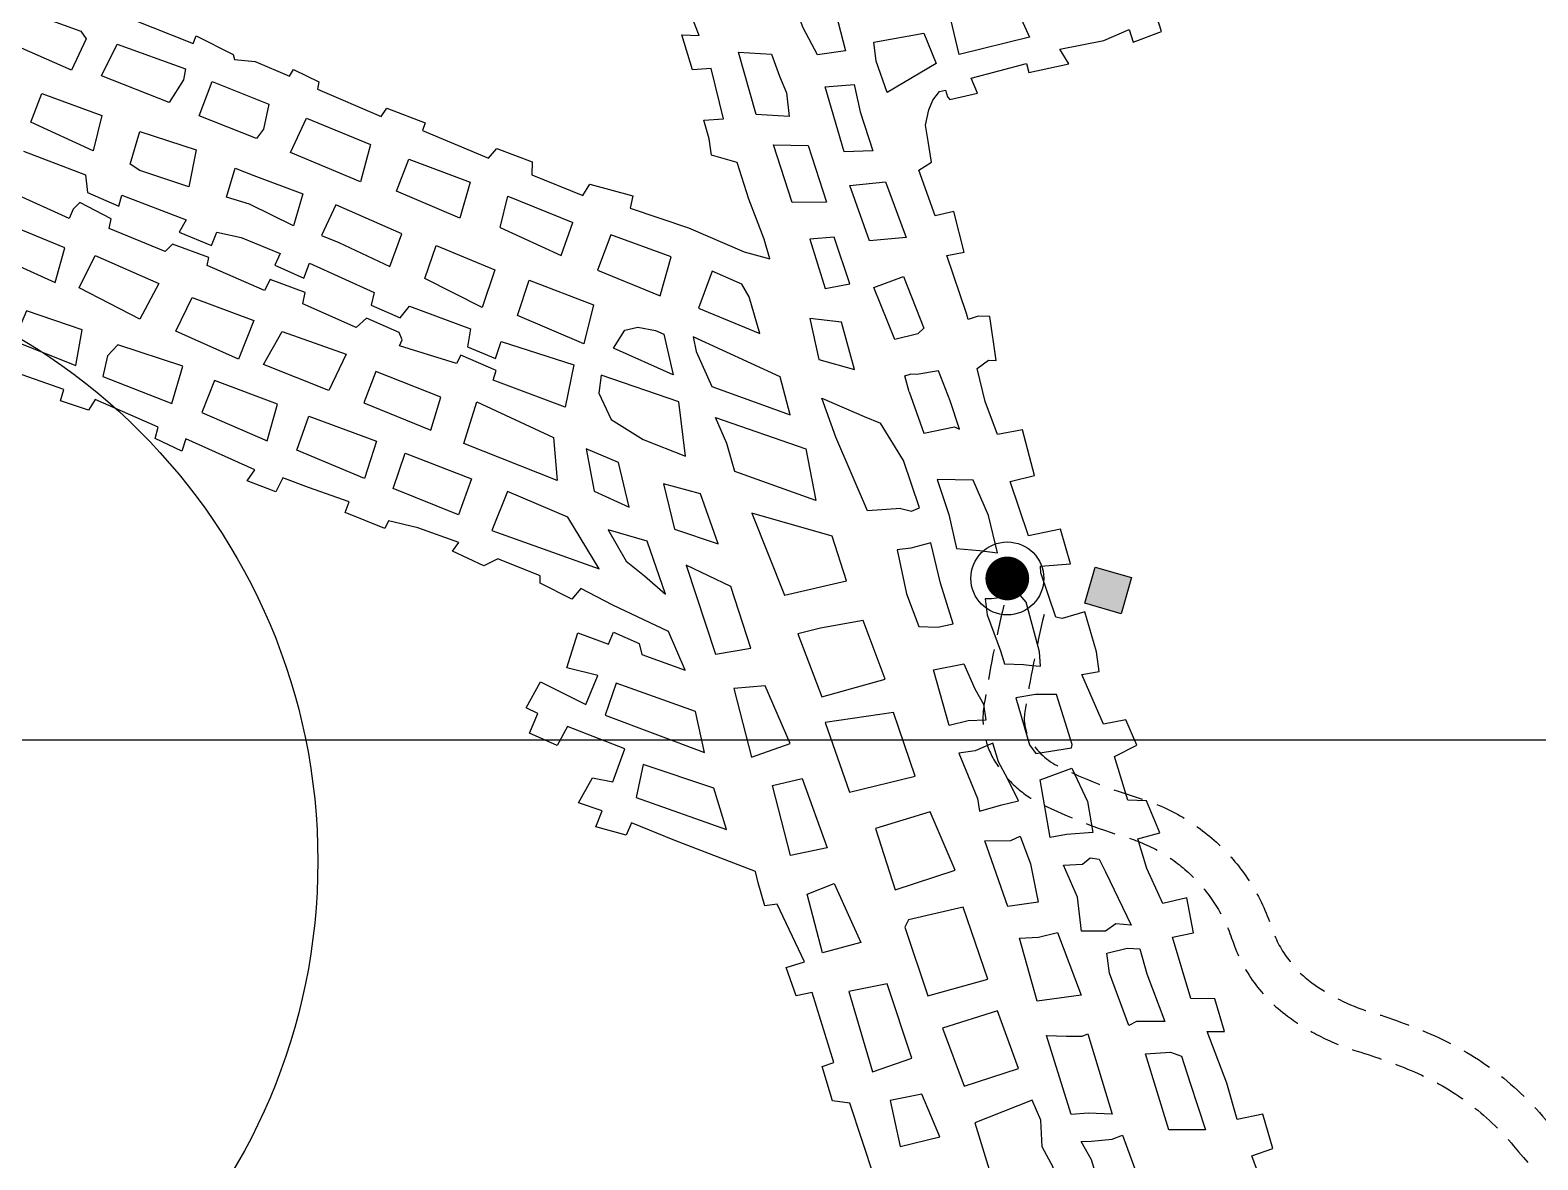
# Model space of a CAD drawing. Header units: inches. Extents: x 10131215 to 10153225, y 3476725 to 3491422.
# Drawn here: x 10144621 to 10145862, y 3485655 to 3486584 of the extents above; entities that cross this region are included whole.
import ezdxf

# ---------------------------------------------------------------- set-up
doc = ezdxf.new("R2010")
doc.units = ezdxf.units.IN
doc.header["$LTSCALE"] = 100
doc.header["$MEASUREMENT"] = 0
doc.linetypes.add('DASHED2', pattern=[0.375, 0.25, -0.125])
for name, color, linetype in [('BUILDINGS', 7, 'CONTINUOUS'), ('DRILL HOLES', 170, 'CONTINUOUS'), ('ELEVATIONS-UPEER MASON-CONTOURS', 175, 'CONTINUOUS'), ('GAS WELLS-PROPOSED', 171, 'CONTINUOUS'), ('GRID COORDINATES-VA SOUTH NAD27', 252, 'CONTINUOUS'), ('MINE WORKINGS-ADJACENT-GREGORY COAL-6690', 251, 'CONTINUOUS'), ('ROADS', 34, 'DASHED2')]:
    doc.layers.add(name, color=color, linetype=linetype)

# ---------------------------------------------------------------- blocks, each defined once
blk = doc.blocks.new('DRILL HOLE')
at = {"layer": 'DRILL HOLES', "const_width": 18}
blk.add_lwpolyline([(-9, 0, 1), (9, 0, 1)], format="xyb", close=True, dxfattribs=at)
at = {"layer": 'DRILL HOLES'}
blk.add_circle((0, 0), 30, dxfattribs=at)

msp = doc.modelspace()

# ---------------------------------------------------------------- linework, layer by layer
at = {"layer": 'BUILDINGS'}
msp.add_lwpolyline([(10145489.2, 3486112.6), (10145497.7, 3486142.3), (10145527.5, 3486133.8), (10145518.9, 3486104)], close=True, dxfattribs=at)
msp.add_solid([(10145497.7, 3486142.3), (10145527.5, 3486133.8), (10145489.2, 3486112.6), (10145518.9, 3486104)], dxfattribs=at)
at = {"layer": 'ELEVATIONS-UPEER MASON-CONTOURS', "const_width": 5}
for points in [[(10135978.9, 3483263.2, 0), (10135880.2, 3483248.3, 0.000547)], [(10136147.8, 3483288.5, 0.000001), (10135988.5, 3483264.7, 0.000023)]]:
    msp.add_lwpolyline(points, format="xyb", dxfattribs=at)
at = {"layer": 'GAS WELLS-PROPOSED'}
msp.add_lwpolyline([(10144855.1, 3485846.2, 0, 12, 0), (10144819.3, 3485850.1, 0, 0, 0), (10144455.2, 3485889.9, 0, 0, 0)], format="xyseb", dxfattribs=at)
msp.add_circle((10144358, 3485900.5), 500, dxfattribs=at)
at = {"layer": 'GRID COORDINATES-VA SOUTH NAD27'}
msp.add_line((10153220, 3486000), (10131220, 3486000), dxfattribs=at)
at = {"layer": 'MINE WORKINGS-ADJACENT-GREGORY COAL-6690', "flags": 128}
for points in [[(10144704.9, 3486593.2), (10144755.3, 3486573.3), (10144758, 3486579.6), (10144788.2, 3486564.2), (10144789.4, 3486560), (10144806.3, 3486558.4), (10144834.6, 3486546.2), (10144838, 3486551.9), (10144858.8, 3486541.8), (10144857.8, 3486535.6), (10144910.1, 3486513.2), (10144914.9, 3486520), (10144946.3, 3486508), (10144944.1, 3486501.6), (10144998.4, 3486478.8), (10145005.3, 3486486.9), (10145034.3, 3486475.8), (10145034.2, 3486465.2), (10145076.1, 3486448.2), (10145081.8, 3486457.4), (10145117.2, 3486447.9), (10145115.1, 3486437.8), (10145162.9, 3486421.5), (10145208.8, 3486401.7), (10145230, 3486396.1), (10145225.3, 3486412.3), (10145212.7, 3486445.2), (10145203, 3486475.3), (10145181.8, 3486481.4), (10145180, 3486494.8), (10145175.6, 3486510.1), (10145191.9, 3486511.3), (10145181.6, 3486552.5), (10145166.3, 3486551.6), (10145157.5, 3486580.3), (10145171.7, 3486579.8), (10145156, 3486619.8)], [(10145642.4, 3485615), (10145626.6, 3485658), (10145643.9, 3485664.1), (10145635.5, 3485692.4), (10145614.5, 3485687.8), (10145605.8, 3485717.9), (10145589.7, 3485760.4), (10145604, 3485760.4), (10145596, 3485787.3), (10145576.3, 3485787.6), (10145561.3, 3485838), (10145578.5, 3485841.4), (10145573, 3485870.3), (10145553.4, 3485865.6), (10145540, 3485894.4), (10145532.8, 3485918.8), (10145550.9, 3485923.7), (10145539.7, 3485950.1), (10145524.5, 3485950.6), (10145513.6, 3485986.6), (10145531.8, 3485996), (10145522.8, 3486016.7), (10145504.4, 3486013.3), (10145486.5, 3486054.1), (10145501, 3486056.6), (10145498.6, 3486072.8), (10145489.1, 3486105.6), (10145470.4, 3486100), (10145465.2, 3486101.3), (10145452.9, 3486137.7), (10145452.6, 3486143.1), (10145477.4, 3486145.1), (10145469, 3486173.6), (10145442.7, 3486168), (10145427.6, 3486212.9), (10145447.7, 3486217.7), (10145437.7, 3486255.3), (10145417.2, 3486251.5), (10145407, 3486278.6), (10145400.6, 3486305.7), (10145409.9, 3486312.7), (10145416.2, 3486312.5), (10145410.8, 3486348.6), (10145401.2, 3486348.9), (10145393.2, 3486346.1), (10145391.6, 3486351.1), (10145375.5, 3486398.8), (10145389.7, 3486401.6), (10145381.3, 3486434.9), (10145365.9, 3486431.3), (10145352.6, 3486469), (10145363, 3486475.6), (10145360.2, 3486492.8), (10145357.9, 3486506.1), (10145360.7, 3486518.7), (10145363.9, 3486526.5), (10145369.4, 3486533.7), (10145374.5, 3486534.9), (10145376.1, 3486529.2), (10145377.9, 3486527.1), (10145400.9, 3486532.4), (10145395.5, 3486544.6), (10145441, 3486556.8), (10145443.1, 3486549.3), (10145476, 3486556.6), (10145468.4, 3486568.5), (10145504.7, 3486575.6), (10145525.7, 3486584.8), (10145528.8, 3486574.4), (10145552.2, 3486583), (10145548.9, 3486593.5)], [(10144615.7, 3486484.5), (10144666.8, 3486465.2), (10144668.4, 3486450.5), (10144694.3, 3486439.5), (10144696.8, 3486448.3), (10144749.7, 3486428.1), (10144743.9, 3486418.1), (10144770.6, 3486406.9), (10144774.8, 3486418), (10144794.9, 3486413.7), (10144827.1, 3486400.5), (10144822.6, 3486390.9), (10144846.6, 3486380.1), (10144851.2, 3486392.4), (10144904.3, 3486368.3), (10144901.8, 3486358), (10144925.7, 3486347.5), (10144933.5, 3486357), (10144983.6, 3486338.4), (10144981.1, 3486323.5), (10145004.3, 3486314), (10145008.8, 3486328), (10145068.7, 3486308.9), (10145061.6, 3486273.9), (10145002.2, 3486296.2), (10145004.8, 3486304.2), (10144975.6, 3486316.8), (10144972.2, 3486309.8), (10144925.1, 3486324.5), (10144927.5, 3486329.3), (10144924.9, 3486335.4), (10144898, 3486347.2), (10144889.6, 3486339.5), (10144845.7, 3486358.9), (10144847.6, 3486368.3), (10144818.8, 3486378.9), (10144814, 3486369.9), (10144767, 3486390.5), (10144768.4, 3486397.2), (10144738.4, 3486408), (10144732.4, 3486402.2), (10144686.3, 3486421.1), (10144687.9, 3486429), (10144662.1, 3486442.3), (10144656.8, 3486437), (10144653.5, 3486429.1), (10144608.6, 3486449.4)], [(10145008.1, 3486421.7), (10145014.4, 3486447.6), (10145067.7, 3486426)], [(10145008.1, 3486421.7), (10145058.2, 3486398.7), (10145067.7, 3486426)], [(10145316.1, 3485640), (10145295.8, 3485701.4), (10145281.6, 3485703.4), (10145273.1, 3485731.5), (10145282.5, 3485734.7), (10145264.8, 3485792.5), (10145251.7, 3485789.6), (10145243.4, 3485813), (10145258.3, 3485817.6), (10145236, 3485865), (10145225.8, 3485863.8), (10145220.2, 3485882.5), (10145218.2, 3485891.9), (10145151.8, 3485917.5), (10145116.1, 3485931.9), (10145111.7, 3485921.9), (10145086.8, 3485928.8), (10145092, 3485941.8), (10145072.5, 3485948.4), (10145084.1, 3485968.9), (10145100.7, 3485965.6), (10145110.5, 3485992.9), (10145063.5, 3486011.2), (10145054.9, 3485995.7), (10145032.2, 3486005.8), (10145039, 3486021.9), (10145029.5, 3486026.6), (10145041.3, 3486048), (10145078.4, 3486029.3), (10145088.3, 3486053.2), (10145063, 3486059.4), (10145071.8, 3486088.3), (10145097.2, 3486079.1), (10145101.2, 3486088.9), (10145122.4, 3486079.6), (10145124.7, 3486070.6), (10145160.2, 3486057.7), (10145146.5, 3486089.4), (10145100.7, 3486111), (10145074.4, 3486124.7), (10145067, 3486116), (10145040.8, 3486129.2), (10145040.9, 3486135.3), (10145006.2, 3486149.3), (10144994.6, 3486143.4), (10144968.9, 3486155.6), (10144974.1, 3486162.7), (10144940.3, 3486174.7), (10144916.2, 3486180.4), (10144913.1, 3486174.2), (10144880.6, 3486187.4), (10144883.7, 3486196), (10144850.3, 3486208), (10144829.1, 3486215.9), (10144823.4, 3486204.3), (10144799.9, 3486213.5), (10144806.2, 3486222.4), (10144749.5, 3486247.9), (10144746.1, 3486237.9), (10144724.2, 3486248.2), (10144726.7, 3486257.5), (10144674.7, 3486280.2), (10144669.2, 3486271.6), (10144646.3, 3486279.1), (10144648.9, 3486288.5), (10144605.5, 3486303.8)], [(10145344.5, 3486286.6), (10145340.9, 3486299.9), (10145345.5, 3486301.1)], [(10145344.5, 3486286.6), (10145356.6, 3486252.5), (10145381.9, 3486257.8), (10145385.9, 3486255.8), (10145378.4, 3486279.3), (10145368.8, 3486304), (10145350.8, 3486300.8), (10145345.5, 3486301.1)], [(10145310.3, 3486188.7), (10145284.3, 3486249.3), (10145272.6, 3486281.3), (10145307.6, 3486266.3), (10145321, 3486260.8)], [(10145340, 3486230), (10145321, 3486260.8)], [(10145337.8, 3486190.7), (10145346.5, 3486188.4), (10145353.1, 3486191.3), (10145340, 3486230)], [(10145337.8, 3486190.7), (10145310.3, 3486188.7)], [(10145460.5, 3485919.8), (10145452.4, 3485967.5), (10145478.5, 3485977.1), (10145491.4, 3485949.5), (10145495.7, 3485924)], [(10145495.7, 3485924), (10145473.9, 3485922.4), (10145460.5, 3485919.8)]]:
    msp.add_lwpolyline(points, dxfattribs=at)
for points in [[(10145269, 3486563.8), (10145257.3, 3486586.1), (10145247.2, 3486613.3), (10145275.6, 3486618.5), (10145286, 3486590.6), (10145292.3, 3486567.1)], [(10145385.8, 3486564.1), (10145378.7, 3486592.9), (10145405.2, 3486598.3), (10145432, 3486607.6), (10145438.2, 3486590.4), (10145443.6, 3486578.4)], [(10144663, 3486583.3), (10144667.4, 3486577.1), (10144655.3, 3486551.4), (10144600.5, 3486575.4), (10144615, 3486600.6)], [(10145326.4, 3486532.9), (10145317.5, 3486558.8), (10145315.6, 3486574.4), (10145356.7, 3486581.8), (10145366.8, 3486556.7)], [(10144749.1, 3486552.3), (10144747.5, 3486543.3), (10144735.8, 3486524.6), (10144680, 3486546.7), (10144692.8, 3486572.6)], [(10145245.9, 3486513.1), (10145218.7, 3486514.7), (10145204.2, 3486566), (10145231.2, 3486564.3), (10145237.9, 3486546.2), (10145243.5, 3486532.5)], [(10144680.4, 3486513.9), (10144673.1, 3486484.8), (10144621.9, 3486508.4), (10144631, 3486532)], [(10144817.8, 3486523.4), (10144813.4, 3486502.8), (10144807.5, 3486495.1), (10144760.3, 3486513.7), (10144771.1, 3486542)], [(10145291.2, 3486484), (10145275.3, 3486537.5), (10145299.3, 3486539.6), (10145304.3, 3486517.1), (10145314.6, 3486484.9)], [(10144901.3, 3486490), (10144893.2, 3486459.3), (10144835.4, 3486483.5), (10144848.6, 3486511.9)], [(10144758, 3486485.7), (10144751.8, 3486455.4), (10144711.6, 3486468.8), (10144703.7, 3486474), (10144711.6, 3486500.9)], [(10145276.5, 3486442.6), (10145248.2, 3486442.4), (10145232.9, 3486489.8), (10145261.4, 3486489.2)], [(10144845.7, 3486449.4), (10144838.1, 3486423.3), (10144801.9, 3486441.1), (10144782.9, 3486446.9), (10144790, 3486470.7), (10144805.4, 3486464.5)], [(10144983.4, 3486459), (10144974.7, 3486429.6), (10144922.7, 3486451.6), (10144933, 3486478)], [(10145342.1, 3486413.6), (10145311.8, 3486410.8), (10145295.8, 3486456.3), (10145325.1, 3486459.3)], [(10144872.8, 3486440.5), (10144861.1, 3486415.2), (10144875.2, 3486409.5), (10144917.3, 3486389.8), (10144927.1, 3486416.5)], [(10144599.9, 3486425.7), (10144585.8, 3486401.8), (10144641.8, 3486376.7), (10144649.9, 3486405.1)], [(10145099.2, 3486415.9), (10145088.2, 3486386.8), (10145139.6, 3486365.6), (10145148.7, 3486397.6)], [(10145282.8, 3486413.8), (10145262.7, 3486412.1), (10145275.3, 3486371.6), (10145295.6, 3486375.4)], [(10144727.3, 3486375.7), (10144711.5, 3486346.3), (10144661.6, 3486372.1), (10144674.7, 3486398.7)], [(10144946.1, 3486379.8), (10144955.3, 3486406.9), (10145003.7, 3486387), (10144993.1, 3486356.1)], [(10145182.4, 3486385.8), (10145171.2, 3486355.4), (10145221.7, 3486334.5), (10145213, 3486364.7), (10145207, 3486375.1)], [(10145022.3, 3486349.5), (10145031.9, 3486378.5), (10145084.9, 3486358.1), (10145076.9, 3486326)], [(10145315.4, 3486372.5), (10145339.8, 3486381.6), (10145356.5, 3486338.9), (10145351.6, 3486334.3), (10145332.7, 3486329.6)], [(10144805.4, 3486345.3), (10144792.8, 3486313.6), (10144741.2, 3486336.5), (10144754.7, 3486364.1)], [(10144618.2, 3486353.3), (10144610.8, 3486335.7), (10144610.7, 3486327.6), (10144659, 3486308.3), (10144664.2, 3486337.6)], [(10145299.6, 3486304.9), (10145288.8, 3486344), (10145262.7, 3486347), (10145270.3, 3486313.2)], [(10144881.4, 3486317.5), (10144867, 3486287.7), (10144813.4, 3486309.1), (10144828.6, 3486336.2)], [(10145101.3, 3486322.5), (10145110.7, 3486337.3), (10145121.2, 3486339.7), (10145135.9, 3486337.2), (10145142.7, 3486334.1), (10145150.5, 3486300.5)], [(10144693.3, 3486325.3), (10144684.9, 3486316.3), (10144681.1, 3486299.1), (10144738, 3486277.1), (10144747, 3486307.6)], [(10145246.7, 3486267.7), (10145238.4, 3486299), (10145166.9, 3486331.9), (10145169.2, 3486319.9), (10145182.3, 3486290.9)], [(10144772.9, 3486295.9), (10144762.5, 3486269.5), (10144816.3, 3486246.3), (10144824.8, 3486276.4)], [(10144951, 3486255), (10144959.1, 3486282.2), (10144905.6, 3486303.4), (10144895.8, 3486277.6)], [(10145091.1, 3486300.3), (10145089.2, 3486285.6), (10145099.4, 3486263.8), (10145125.6, 3486247.5), (10145160.5, 3486233.7), (10145155.1, 3486278.5)], [(10145051.9, 3486249), (10145055, 3486213.6), (10144978.2, 3486244.1), (10144988.8, 3486278.3)], [(10144840.8, 3486238.7), (10144850.5, 3486266.5), (10144906.2, 3486246), (10144896.3, 3486215.3)], [(10145201.2, 3486221), (10145194.6, 3486244.1), (10145185.2, 3486265.6), (10145259.6, 3486239.8), (10145267.7, 3486197.1)], [(10144919.9, 3486207.2), (10144929.8, 3486236.2), (10144984.5, 3486215), (10144973.8, 3486185.5)], [(10145114.2, 3486191.7), (10145105.4, 3486228.6), (10145078.7, 3486239.6), (10145085.3, 3486204.8)], [(10145187.3, 3486161.5), (10145172.9, 3486202.6), (10145142.3, 3486210.9), (10145151.5, 3486173.6)], [(10145383.4, 3486157.6), (10145402.3, 3486156.2), (10145417.3, 3486154.2), (10145409.7, 3486184.9), (10145397.1, 3486214), (10145367.6, 3486214.6), (10145377.1, 3486185.7)], [(10145089.6, 3486141.1), (10145063.7, 3486183.5), (10145014.1, 3486204.6), (10145001.2, 3486172.5)], [(10145292.9, 3486131.1), (10145281.1, 3486167.9), (10145215, 3486186.8), (10145242, 3486119.2)], [(10145144, 3486120.2), (10145128.9, 3486163.7), (10145096.8, 3486173), (10145111.8, 3486147.2), (10145126.9, 3486135.3)], [(10145334.7, 3486156.7), (10145342.4, 3486120.4), (10145352.4, 3486093.5), (10145368.2, 3486092.9), (10145380.7, 3486095.8), (10145370.4, 3486129.1), (10145362.5, 3486162.5), (10145346, 3486158.1)], [(10145214.3, 3486075.6), (10145197.9, 3486126.5), (10145161.1, 3486144.1), (10145185.1, 3486070.9)], [(10145423, 3486062.7), (10145438.6, 3486062.3), (10145445.6, 3486061.4), (10145452.7, 3486061), (10145451.7, 3486072.6), (10145440.8, 3486113.6), (10145435.9, 3486119.2), (10145412.3, 3486116.3), (10145407.1, 3486116.4), (10145408.7, 3486103.1), (10145419.7, 3486073.5)], [(10145324.9, 3486050.1), (10145306.8, 3486098.4), (10145271.6, 3486092.1), (10145253, 3486087.5), (10145272.6, 3486035.6)], [(10145377.4, 3486012.1), (10145364.5, 3486057.9), (10145389.6, 3486062.7), (10145398.7, 3486042.2), (10145405.8, 3486029.5), (10145407.7, 3486016.6), (10145393, 3486015.9)], [(10145176.1, 3485989.9), (10145168.7, 3486023.6), (10145103.6, 3486046.8), (10145094.4, 3486020.7)], [(10145226.1, 3486044.8), (10145200.4, 3486042.6), (10145214.9, 3485986), (10145246.5, 3485997.3)], [(10145432.2, 3486034.9), (10145443.5, 3485996.2), (10145448.9, 3485989.1), (10145478, 3485993.8), (10145478.8, 3485996.4), (10145465.8, 3486037.7), (10145448.4, 3486037.5)], [(10145349.5, 3485970.3), (10145331.6, 3486022.8), (10145275.3, 3486014.5), (10145295.5, 3485957.1)], [(10145385.3, 3485989.3), (10145395, 3485966.1), (10145400.8, 3485951.9), (10145402.3, 3485941.7), (10145420.8, 3485946.7), (10145434.5, 3485950), (10145425.5, 3485968.6), (10145418.1, 3485982.3), (10145413.4, 3485997.6), (10145398.8, 3485991.2)], [(10145194.2, 3485926.5), (10145183.7, 3485960.6), (10145125.6, 3485979.9), (10145120, 3485952.9)], [(10145277.1, 3485911.5), (10145247, 3485905.2), (10145232.2, 3485962.7), (10145256.6, 3485968.5)], [(10145333, 3485876.8), (10145382.3, 3485893.1), (10145361.8, 3485941), (10145316.8, 3485927.3)], [(10145450.7, 3485866.8), (10145425.7, 3485863.1), (10145406.8, 3485917.1), (10145428.1, 3485917.4), (10145436, 3485921), (10145444.4, 3485898.4)], [(10145527.1, 3485847.9), (10145514.5, 3485848.8), (10145506, 3485843), (10145486.4, 3485842.8), (10145483, 3485870.9), (10145471.6, 3485897.3), (10145487.1, 3485898), (10145493.5, 3485903.3), (10145501, 3485902.2), (10145506.1, 3485891.7)], [(10145260.5, 3485873.3), (10145282.9, 3485882.1), (10145304.7, 3485833.6), (10145273.3, 3485825.1)], [(10145360, 3485789.8), (10145409.4, 3485803.3), (10145388.9, 3485862.5), (10145343.9, 3485852.3), (10145341.1, 3485846.2)], [(10145486.2, 3485790.1), (10145450, 3485785.4), (10145435.2, 3485837.2), (10145450.9, 3485837.8), (10145466.6, 3485841.8)], [(10145555, 3485768.5), (10145531.6, 3485768.6), (10145525.2, 3485765.3), (10145509.5, 3485808.4), (10145507.1, 3485824.9), (10145524, 3485829), (10145534.3, 3485828.2), (10145540, 3485807.7)], [(10145295, 3485793.2), (10145314.4, 3485727.2), (10145346.8, 3485738.3), (10145326.5, 3485799.6)], [(10145389.8, 3485715.3), (10145434.4, 3485729.8), (10145417.2, 3485777.2), (10145371.9, 3485763.1)], [(10145511.6, 3485692.4), (10145491.9, 3485693.1), (10145477.8, 3485692.1), (10145457.5, 3485757.1), (10145474, 3485756.5), (10145486.9, 3485756.5), (10145491.5, 3485758.5)], [(10145588.5, 3485679.4), (10145558.3, 3485679.3), (10145538.9, 3485741.9), (10145559.6, 3485743.4), (10145568.5, 3485740.1), (10145575.7, 3485717.7)], [(10145337.2, 3485665.7), (10145369.7, 3485673.6), (10145355.1, 3485708.8), (10145328.9, 3485703.6)], [(10145415.5, 3485629.8), (10145463.3, 3485648.2), (10145454, 3485665.3), (10145453, 3485687.5), (10145445.8, 3485703.8), (10145398.5, 3485685.2)], [(10145544.2, 3485618.5), (10145528.2, 3485619.3), (10145509.5, 3485612.8), (10145502.7, 3485628.1), (10145494.5, 3485654.8), (10145486.1, 3485669.8), (10145494.5, 3485670), (10145511.5, 3485671.7), (10145520, 3485674.9), (10145530.1, 3485647.4)]]:
    msp.add_lwpolyline(points, close=True, dxfattribs=at)
at = {"layer": 'ROADS', "flags": 128}
for points in [[(10145422.4, 3486111.2, 0.017696), (10145406.1, 3486028.7, 0.175224), (10145414.8, 3485983, 0.146711), (10145453.2, 3485947.5, 0.040541), (10145523.3, 3485920.1, -0.24406), (10145610.5, 3485835.3, 0.155144), (10145655.8, 3485773, 0.084772), (10145713.3, 3485744.1, -0.027046), (10145760.4, 3485727, -0.118791), (10145841.9, 3485666.2, 0.038414), (10145911.1, 3485594.9, 0.049183), (10145965.3, 3485555.8, 0.037261), (10146012, 3485533.1, -0.140463), (10146116.8, 3485452.3, -0.088238), (10146161.3, 3485362.2, 0.031037), (10146210.2, 3485226, 0.048728), (10146238.7, 3485174.4, 0.116203), (10146303, 3485115.9, 0.16463), (10146373.9, 3485103, 0.061455), (10146476.9, 3485131.4, -0.0276), (10146521.6, 3485147.1, -0.094918), (10146620.8, 3485156.3, 0.089226), (10146728.3, 3485165, 0.039366), (10146790, 3485186.6, -0.009042), (10146870.3, 3485220.5, -0.128682), (10146986.5, 3485235, -0.083976), (10147136.9, 3485188.5, -0.076663), (10147221.3, 3485128.3, 0.016657), (10147316.5, 3485063.3, -0.248806), (10147357.8, 3484990.8, -0.028786), (10147354.9, 3484887.3, 0.051645), (10147356.5, 3484801, 0.056324), (10147379.2, 3484705.8, -0.054169), (10147396.8, 3484633.3, -0.517486), (10147372.7, 3484610.9, -0.080533), (10147337.3, 3484624.7, 0.053248), (10147221.9, 3484676.9, 0.129739), (10147100, 3484684.3, -0.08877), (10147026.2, 3484682.7, -0.243724), (10146946.6, 3484741.3, -0.120367), (10146931, 3484811.7, 0.08355), (10146923.9, 3484860.1, 0.487312), (10146857.1, 3484884.6, 0.195987), (10146833.8, 3484852.5, -0.017155), (10146814.9, 3484785.4, -0.050536), (10146779.1, 3484703.2, -0.165728), (10146701.7, 3484633.7, -0.081457), (10146655.2, 3484622.4, 0.073447), (10146586.2, 3484606.7, -0.046482), (10146565.8, 3484600.8, 0.389898), (10146538.8, 3484564.8, 0.308362), (10146578, 3484518.1, -0.0009), (10146638.9, 3484500.9, -0.147529), (10146728.9, 3484443.1, -0.041261), (10146796.9, 3484349, 0.029387), (10146829.1, 3484302, 0.122166), (10146901.1, 3484245.2, -0.010301), (10146993.3, 3484201.2, -0.038821), (10147088.2, 3484143.9, -0.038005), (10147191.3, 3484057.5, -0.049732), (10147298.4, 3483930, -0.023703), (10147403.8, 3483758.7, -0.038644), (10147482.7, 3483585.4, -0.054103), (10147522.1, 3483426.1, -0.013919), (10147535, 3483305, -0.02181), (10147541.9, 3483109.9, -0.013482), (10147539.2, 3483035, -0.066874), (10147510.6, 3482890.5, -0.07581), (10147471.8, 3482816.1, -0.021763), (10147428.6, 3482762.2, 0.246186), (10147405.3, 3482665.4, 0.023218), (10147435.9, 3482563.5, 0.030807), (10147488.9, 3482438.2, 0.034279), (10147546.2, 3482340.5, 0.064303), (10147630.7, 3482245.5, 0.040545), (10147762.4, 3482148.6, 0.055942), (10147817.3, 3482122.6, -0.228612), (10147880.7, 3482060, -0.067688), (10147899.5, 3481970.7, 0.077372), (10147916.4, 3481897.4, 0.222444), (10147977.9, 3481839.8, 0.130653), (10148050.7, 3481835.8, 0.075902), (10148140.1, 3481869.2, 0.048977), (10148205.1, 3481914.3, -0.195185), (10148290, 3481942.3, -0.131323), (10148330.8, 3481928.4, 11.437793)], [(10145455.5, 3486103.5, 0.017696), (10145439.7, 3486023.3, 0.175224), (10145444, 3486000.3, 0.146711), (10145468.1, 3485978.1, 0.040541), (10145533.1, 3485952.6, -0.24406), (10145642.7, 3485846, 0.155144), (10145675.9, 3485800.4, 0.084772), (10145723.2, 3485776.7, -0.027046), (10145773.7, 3485758.2, -0.118791), (10145868, 3485687.9, 0.038414), (10145933.5, 3485620.4, 0.049183), (10145982.3, 3485585.2, 0.037261), (10146024.5, 3485564.7, -0.140463), (10146144.1, 3485472.4, -0.088238), (10146193.9, 3485371.7, 0.031037), (10146241.4, 3485239.5, 0.048728), (10146266.7, 3485193.6, 0.116203), (10146319.4, 3485145.7, 0.16463), (10146368.9, 3485136.6, 0.061455), (10146463.9, 3485162.9, -0.0276), (10146512.1, 3485179.7, -0.094918), (10146624.1, 3485190.1, 0.089226), (10146719.6, 3485197.8, 0.039366), (10146776.2, 3485217.7, -0.009042), (10146857.7, 3485252.1, -0.128682), (10146991, 3485268.7, -0.083976), (10147152.2, 3485218.9, -0.075005), (10147243.2, 3485154.3, 0.016313), (10147334.7, 3485092, -0.248806), (10147391.7, 3484991.8, -0.028786), (10147388.8, 3484884.4, 0.051645), (10147390.3, 3484805.1, 0.056324), (10147411.2, 3484717.4, -0.054169), (10147430.5, 3484637.7, -0.517486), (10147365.6, 3484577.7, -0.080533), (10147320.1, 3484595.4, 0.053248), (10147211.3, 3484644.6, 0.129739), (10147106.7, 3484650.9, -0.08877), (10147020.9, 3484649.2, -0.243724), (10146916.2, 3484726.3, -0.120367), (10146897, 3484812.5, 0.08355), (10146891.6, 3484849.7, 0.487312), (10146875, 3484855.7, 0.195987), (10146866.8, 3484844.4, -0.017155), (10146847.2, 3484775, -0.050536), (10146808.8, 3484686.6, -0.165728), (10146715, 3484602.4, -0.081457), (10146657.8, 3484588.5, 0.073447), (10146598.5, 3484575, -0.045374), (10146572.7, 3484567.5, 0.299584), (10146587.1, 3484550.8, -0.0009), (10146648.2, 3484533.6, -0.147529), (10146754.7, 3484465.2, -0.041261), (10146825.9, 3484366.5, 0.029387), (10146855.9, 3484322.8, 0.122166), (10146915.1, 3484276.2, -0.010301), (10147008.5, 3484231.6, -0.038821), (10147107.9, 3484171.5, -0.038005), (10147215, 3484081.9, -0.049732), (10147326.4, 3483949.2, -0.023703), (10147433.6, 3483775.1, -0.038644), (10147514.6, 3483597, -0.054103), (10147555.8, 3483430.6, -0.013919), (10147568.9, 3483307.7, -0.02181), (10147575.8, 3483109.6, -0.013482), (10147573.1, 3483032.8, -0.066874), (10147542.7, 3482879.5, -0.07581), (10147499.2, 3482796, -0.021763), (10147454.1, 3482739.7, 0.246186), (10147438.2, 3482673.6, 0.023218), (10147467.9, 3482574.8, 0.030807), (10147519.3, 3482453.4, 0.034279), (10147574.2, 3482359.7, 0.064303), (10147653, 3482271.2, 0.040545), (10147780.3, 3482177.5, 0.055942), (10147828.3, 3482154.8, -0.228612), (10147912.7, 3482071.4, -0.067688), (10147933.4, 3481973.1, 0.077372), (10147947.9, 3481910.1, 0.222444), (10147988.4, 3481872.1, 0.130653), (10148043.8, 3481869.1, 0.075902), (10148123.6, 3481898.9, 0.048977), (10148183.1, 3481940.2, -0.195185), (10148292.3, 3481976.3, -0.14566), (10148355, 3481952.9, -0.182639)]]:
    msp.add_lwpolyline(points, format="xyb", dxfattribs=at)

# ---------------------------------------------------------------- block references
at = {"layer": 'DRILL HOLES', "xscale": 1.000028516851045, "yscale": 1.000028516851045, "zscale": 1.000028516851045}
msp.add_blockref('DRILL HOLE', (10145425.3, 3486133.1), dxfattribs=at)

doc.saveas('drawing.dxf')
